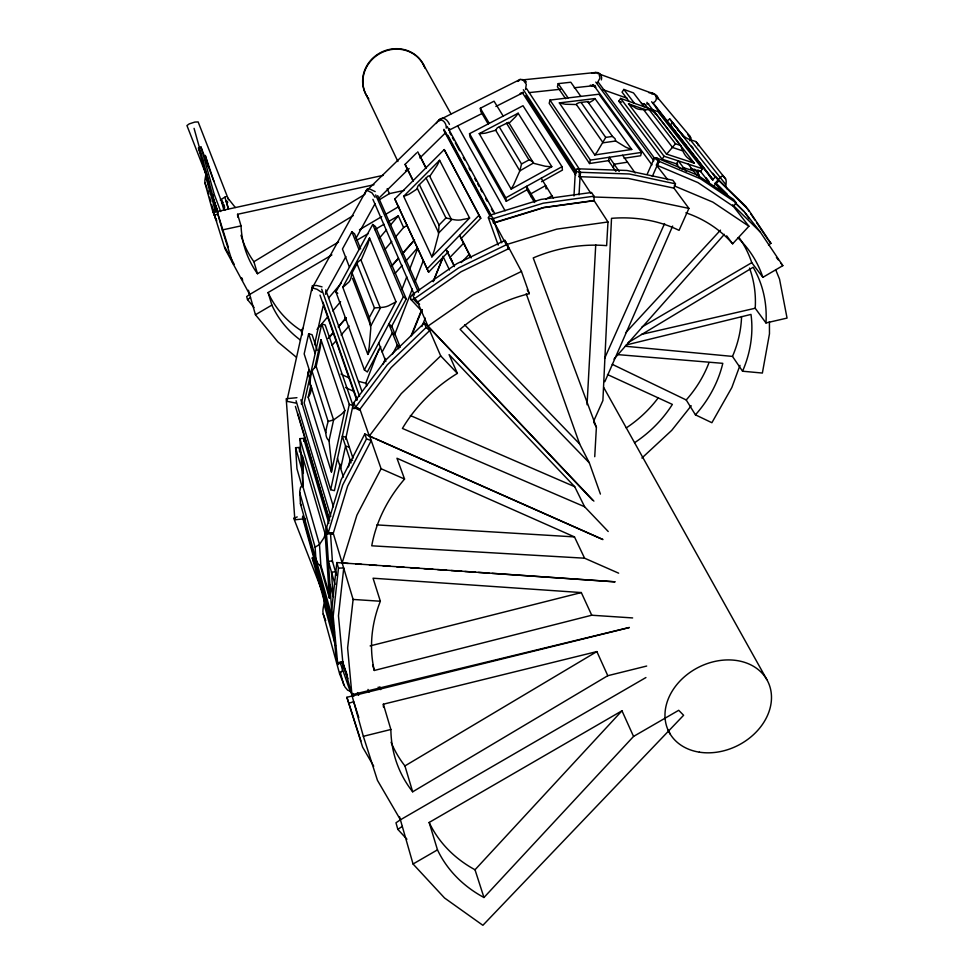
<?xml version="1.0" encoding="UTF-8"?>
<svg xmlns="http://www.w3.org/2000/svg" width="974" height="974" viewBox="0 0 974 974"><rect width="100%" height="100%" fill="white"/><g stroke="black" fill="none" stroke-linecap="round" stroke-linejoin="round"><path stroke-width="1.46" d="M511.167 189.114A210.116 62.86 88.7 0 0 513.748 184.524L519.836 170.864L495.693 130.26L497.312 127.789L508.598 122.334L533.642 163.315L545.014 166.189A56.492 49.905 32.5 0 0 551.795 166.688L518.131 113.228L479.232 133.633L511.167 189.114L551.795 166.688M736.247 202.835L733.519 199.378L697.822 175.344L656.525 157.837L654.467 157.837L658.229 160.953L700.452 178.766L736.247 202.835L733.422 206.415L748.909 226.236L732.643 243.792A133.316 115.066 -31 0 0 685.891 212.795M366.735 190.441L367.186 189.005L369.134 188.737L375.173 191.598M216.764 220.867L212.843 211.723L214.609 208.886L214.657 203.201A41.967 26.03 -17.6 0 0 213.72 200.072L212.515 195.762M352.503 278.333L370.802 325.925L380.359 308.076L360.867 259.851L358.067 261.762L352.04 272.89L369.292 317.573L370.814 327.97L369.243 346.647A218.346 141.754 52.5 0 1 367.819 354.426L342.775 287.22L369.548 238.046L395.98 301.697L367.819 354.426M587.054 404.746L595.735 244.839M328.847 523.355L303.62 438.397L299.87 438.617L326.132 527.945L332.085 616.956L300.43 503.716L299.761 491.48L300.576 487.292L302.524 485.137L302.768 483.104L303.024 463.77A205.94 171.059 -1.1 0 0 302.208 455.382L325.133 533.922L329.431 598.158L320.044 564.847M573.978 195.969L575.391 170.17L577.071 168.782L626.879 170.474L672.851 180.287L675.481 183.83L673.971 188.14L688.91 208.399L679.073 230.363A137.212 118.438 -29.9 0 0 611.514 218.334L602.894 400.558L593.848 420.78M590.743 193.193L580.054 176.769L579.092 176.757L579.347 172.264L629.362 173.993L675.481 183.83M579.031 194.897L580.054 176.769M594.737 456.709L596.392 427.221L533.228 257.927A141.023 121.409 -28.4 0 1 606.632 245.655L607.971 221.975L594.14 200.705L593.97 196.188L591.547 192.475L540.984 199.439L490.019 215.181L488.291 217.531L498.213 245.107M205.757 173.725L186.947 125.561L189.212 123.893L194.824 122.067L198.148 121.933L228.549 199.707M311.741 387.871L310.341 393.313A57.198 33.895 3.6 0 1 308.198 397.258L331.428 472L344.869 410.48L320.994 339.683L314.736 367.855M614.85 581.795L336.846 562.57L331.61 610.661L336.054 657.34L337.893 664.621L336.054 657.34M338.465 568.061L333.193 616.286L337.637 663.099L342.775 661.857L338.465 615.824L343.749 568.025L338.465 568.061L336.846 562.57M615.678 140.999L615.044 138.698L612.5 136.433L587.699 101.637L579.384 102.562L576.949 103.634L576.401 104.535L603.125 142.801L615.678 140.999L625.466 147.013A54.495 52.048 40.7 0 0 631.749 149.46L594.944 98.569L559.332 102.891L594.785 154.951L631.749 149.46M376.256 439.14L602.955 539.559L364.8 433.966L341.119 479.853L326.57 527.616C326.156 528.955 325.888 536.077 327.921 533.715L333.035 534.093L333.242 533.289L353.112 599.436L347.621 647.99L351.931 694.706L629.338 627.463M588.686 102.72L588.515 101.552L587.699 101.637M580.662 172.24L580.005 176.708L579.092 176.757M352.576 695.046L350.092 691.077L347.706 690.262L344.893 686.889L339.634 673.886L342.385 670.514L342.994 664.244A61.07 27.649 -19 0 0 342.604 662.564M331.428 472A219.369 173.238 29.4 0 0 331.452 463.222L329.029 440.759L333.595 419.928L316.173 366.394C310.694 369.499 310 379.288 310.182 384.986M601.36 79.917C602.65 76.325 599.85 71.784 595.796 72.466L522.064 79.953M327.921 533.715L342.726 484.93L366.504 438.897L364.8 433.966M333.035 534.093L347.621 486.123L371.228 440.516L366.504 438.897M365.128 193.412L365.968 191.379L440.455 118.755C444.278 116.539 448.235 121.068 449.452 124.404M340.169 464.196L334.399 490.653L330.673 489.703L304.144 403.005L321.737 323.989L325.194 324.963L352.965 405.415L345.612 439.213M340.681 468.445L345.551 446.08L349.276 447.066M348.509 466.826L350.043 459.752L352.551 460.41M330.673 489.703L349.289 404.417L321.737 323.989M329.029 440.759C323.429 436.108 326.716 427.038 328.141 421.425L312.325 372.129M301.319 404.04L308.904 369.901M314.517 344.674L323.088 306.079M325.73 294.209L326.387 291.238M308.198 397.258L310.803 385.546M286.648 402.043L312.459 285.686L316.55 285.467L322.041 286.88M317.232 350.25L312.094 334.715L308.673 333.753L304.168 353.915L310.596 374.065M469.602 218.03A58.172 46.058 23.3 0 1 463.161 219.393C456.94 221.281 451.705 219.004 445.946 217.981L439.043 225.043L438.422 234.758L434.209 250.586A215.364 102.148 71.4 0 1 431.884 256.892L403.662 196.298L439.603 160.284L469.602 218.03L431.884 256.892M624.091 158.263L640.624 155.743L641.501 152.407L598.973 94.222L549.981 100.079L549.19 103.317L589.526 163.535L609.067 160.552M580.845 96.389L570.801 82.23L558.199 83.642L557.42 86.82L565.663 98.739M589.526 163.535L590.39 160.113L549.981 100.079M439.505 120.886L440.455 118.755M613.279 167.65L614.156 164.241L627.512 162.183M316.173 366.394L320.312 347.438A205.611 154.403 28.4 0 0 320.994 339.683M739.984 365.347L731.851 387.518L711.884 422.716L695.436 414.839L686.22 399.961L612.244 364.325M366.735 385.874L365.761 383.184L378.886 349.142M401.848 289.582L406.767 276.811M409.494 269.725L417.7 248.443M383.257 364.069L385.448 358.408M394.774 334.326L412.319 288.998M415.058 281.912L423.288 260.667M525.522 89.523L526.301 84.312L523.586 80.599M411.929 334.873L422.046 309.647M433.296 281.596L442.841 257.769M421.888 326.57L425.285 318.108M410.931 336.127L421.754 309.525M433.15 281.523L442.829 257.72M528.979 159.919L521.54 163.973L519.836 170.864L533.545 162.962L531.755 161.039L528.979 159.919L506.517 123.15M436.169 123.515L438.884 120.167L520.153 79.418L524.195 79.771L526.374 82.084M604.83 381.723L672.657 226.053M647.089 174.443L654.467 157.837M667.896 179.886L656.379 165.105L658.229 160.953M652.288 176.513L659.033 161.209L656.525 157.837M604.598 358.42L664.585 223.57M654.09 112.387C649.037 106.653 640.235 112.497 633.989 106.897A50.745 50.271 79.7 0 1 628.522 103.78L666.496 154.075L694.292 163.169L655.599 113.349A180.385 9.813 -55.9 0 1 654.918 113.788M694.292 163.169A52.352 52.182 33.3 0 1 689.202 159.079C683.894 155.596 682.92 150.434 680.558 145.467L654.284 111.608M689.653 140.706L690.347 138.174L687.668 134.363M369.499 435.585L381.102 468.738L356.91 515.161L342.105 563.021L348.168 563.447M392.485 354.159L397.282 345.1L400.253 347.255L391.755 326.156L388.845 324.025L398.792 348.862M380.785 346.744L367.332 371.995L364.386 369.877L335.92 291.92L372.713 224.446L375.44 226.504L406.255 298.908L391.39 326.814M382.161 351.991L392.364 332.816L395.298 334.959M364.386 369.877L403.358 296.766L372.713 224.446M369.292 317.573L374.454 307.979C380.03 307.285 385.546 308.04 390.708 304.606A59.463 40.957 13.3 0 0 395.98 301.697M353.879 402.579C351.602 404.405 352.551 411.868 355.498 407.266L387.238 364.885L426.162 327.483L424.25 323.064L385.473 360.331L353.879 402.579L355.498 407.266L359.917 409.25L391.122 367.612L429.704 330.563L426.162 327.483M360.636 248.906L354.573 233.833L351.87 231.812L342.434 249.015L349.435 267.156M656.379 165.105L657.182 165.361L659.374 161.355M325.462 293.588L345.904 256.539M356.119 238.009L375.1 203.615M312.228 290.556L311.753 288.852L366.76 189.601M361.171 259.997L367.709 244.657A204.15 126.23 51.2 0 0 369.548 238.046M354.999 408.082L359.406 410.066L359.917 409.25L355.766 406.925M612.5 136.433L605.731 137.395L597.025 152.102A202.848 29.683 -73.7 0 1 594.785 154.951M644.131 106.75L633.477 92.907L623.859 89.425L622.057 92.153L629.094 101.43M677.746 164.241L662.089 159.188L618.782 101.186L620.633 98.411L657.913 111.645L702.473 168.745L700.525 171.594L690.566 168.38M662.089 159.188L664.073 156.254L620.633 98.411M682.129 169.586L683.456 167.638L693.476 170.864M352.04 272.89C350.969 276.945 351.371 280.804 346.878 283.811A56.602 38.911 14.6 0 1 342.775 287.22M448.892 129.505L449.55 128.605M329.431 598.158A219.807 190.88 -3.3 0 0 327.751 588.941L321.761 568.353L320.909 566.235L317.853 563.556L315.893 558.906L315.113 547.205L319.472 544.49L323.892 537.879A60.826 30.924 -7.9 0 0 325.133 533.922M359.406 410.066L359.954 409.336L369.304 436.06L373.468 437.91M426.101 178.035L428.219 175.941L429.765 176.343L451.571 219.82L438.75 232.956L417.201 188.116L417.919 186.046L426.101 178.035L445.946 217.981M369.304 436.06L401.239 393.654L440.698 355.9L427.781 326.132L424.25 323.064M691.211 405.781L671.743 430.338L641.903 458.036M518.01 81.317L520.153 79.418M302.451 334.825L301.076 330.551L303.036 328.238M328.579 298.105L341.338 283.044M379.641 237.851L386.52 229.73M390.44 225.104L398.305 215.826L403.577 227.514L395.712 236.779M317.013 329.456L327.836 316.708M332.755 310.925L340.62 301.648M384.888 249.527L391.779 241.418M328.275 338.295L333.278 332.572M338.295 326.85L346.306 317.707L338.416 326.972M391.378 266.219L398.39 258.207M402.396 253.63L414.413 239.908M328.396 338.416L333.412 332.694M391.499 266.34L398.512 258.341M402.518 253.764L414.534 240.03M332.073 345.332L336.091 340.754M341.095 335.044L349.106 325.9M395.201 273.317L402.213 265.318M405.221 261.884L417.249 248.175M680.558 145.467L675.481 143.75L667.872 152.735A194.179 7.987 -55.8 0 1 666.496 154.075M597.488 82.693L599.96 78.09L599.278 75.12M613.985 359.077L724.376 234.32M429.765 176.343L437.143 165.385A200.863 91.446 70.6 0 0 439.603 160.284M712.578 179.983L714.587 177.767M723.183 193.266L715.135 183.258L718.155 179.91L748.409 209.69L770.933 243.354L768.51 245.034M713.759 186.058L715.793 183.806M625.539 332.913L720.492 230.144M483.968 897.504L475.02 869.77L621.972 710.801L633.55 736.429L483.968 897.504A158.932 124.757 -23.5 0 1 437.484 849.852L429.157 822.458L621.972 710.801M727.115 188.895C724.303 185.62 727.371 182.442 725.654 178.985L695.899 141.595C691.077 139.781 686.195 139.294 682.543 134.582A49.09 48.7 -41.7 0 1 678.379 130.139M461.311 262.554L469.188 254.348L470.966 257.38M426.831 269.177L479.025 215.266L444.217 149.582L394.811 198.964L428.633 272.172L448.442 251.682M460.946 238.74L480.754 218.261L444.217 149.582M413 180.787L405.087 164.375L416.702 152.857M717.814 179.703L722.805 175.43L725.654 178.985M377.936 199.086L409.117 168.514M419.867 157.971L445.666 132.671M410.833 299.517L413.585 299.31L416.726 302.658L461.067 271.758L509.025 248.492L504.922 240.383L456.696 263.771L412.526 294.489L410.711 296.814L410.492 299.042L422.253 311.619M719.007 180.653L715.744 183.745L715.135 183.258M417.408 188.749L409.238 194.106A55.64 43.818 25.5 0 1 403.662 196.298M698.127 145.686L698.748 145.15L695.899 141.595M413.585 299.31L458.693 267.874L507.089 244.389M416.726 302.658L417.493 302.025L414.717 298.434M667.19 120.91L669.686 118.913L684.345 137.334M685.039 138.259L672.608 122.919L670.051 124.964L713.029 179.91M220.294 200.047L224.154 197.539M254.068 307.553L247.53 299.627L250.501 297.533M592.655 500.295L427.951 326.107L472.475 295.219L521.455 271.454L504.922 240.383M509.061 123.223L515.648 116.685A195.604 57.332 88.2 0 0 518.131 113.228M328.141 421.425L333.595 419.928L341.424 414.291A60.327 35.612 2.9 0 0 344.869 410.48M406.913 839.223L397.842 829.385L402.25 826.39M323.307 596.319C326.083 602.638 321.797 607.63 323.185 613.924L339.634 673.886M205.124 170.267C207.072 174.821 204.37 178.303 204.893 182.722L212.843 211.723M353.197 215.619L257.489 273.731L253.897 261.726L364.982 194.252M379.056 199.913L389.405 193.631L404.052 190.454M628.096 342.678L753.158 267.266A125.695 108.151 -31.4 0 1 765.966 322.954L787.053 318.084L779.541 279.148L775.645 269.628M607.788 675.7L412.672 791.801L404.928 765.917L596.867 651.582L607.788 675.7L646.687 666.046M652.641 102.94C659.727 100.566 655.563 91.3 649.025 92.786M322.711 592.728L293.771 518.363L297.228 516.914M338.575 242.027L249.636 294.501L246.666 296.583L247.53 299.627M359.467 229.767L381.747 216.618M385.619 214.365L398.743 206.598M300.442 340.072A107.201 96.268 -21.7 0 1 271.88 305.081L268.081 292.553L331.891 254.957M356.63 240.383L368.355 233.48M374.856 229.645L383.975 224.276M387.883 221.962L398.305 215.826M296.145 357.068L277.967 341.984L255.444 314.76L271.88 305.081M403.577 227.514L407.363 225.286M517.486 81.414L518.984 80.55M642.012 326.984L751.758 262.676L762.873 277.334L782.816 265.659L760.17 231.861L744.915 212.527L735.382 203.128M523.208 92.287L520.128 93.577L523.135 93.26M645.932 677.539L400.375 819.828L395.98 822.799L397.842 829.385M633.55 736.429L678.708 710.302L683.614 715.269L482.885 925.3L444.534 897.979L413.049 863.999L437.484 849.852M545.744 199.244L551.917 195.774M365.968 191.379L366.857 190.88M541.544 181.7L562.436 170.085L562.022 166.688L523.001 105.728L469.541 133.681L470.004 136.957L506.273 201.289L527.178 189.674M506.273 201.289L505.798 197.832L562.022 166.688M488.23 124.1L480.779 111.474L480.328 108.26L494.049 101.186L503.181 116.089M448.612 130.419L482.386 113.313M495.888 106.47L522.892 92.786M226.772 202.653L227.843 202.154M495.693 130.26L485.563 133.109A54.276 47.665 36.5 0 1 479.232 133.633M488.437 218.079L492.053 218.943L543.224 203.189L593.97 196.188M492.053 218.943L493.575 223.156L543.869 207.657L594.14 200.705M334.739 638.871L312.277 557.932L314.639 557.018M225.213 197.004L226.041 196.687M211.687 195.53L214.317 194.544L200.997 147.037L198.489 147.975L211.687 195.53L218.091 212.539M295.073 517.9L293.771 518.363M221.548 202.823L222.985 202.312M294.732 518.168L286.21 398.731L296.936 397.696M373.724 766.234L362.62 747.143L346.89 697.287L629.253 627.573M348.546 703.35L353.708 701.682L358.797 717.619M493.575 223.156L494.512 222.863L505.603 243.366M506.297 244.657L556.702 229.158L607.971 221.975M494.342 222.522L543.723 207.438L593.994 200.522M228.366 247.372L217.872 214.061L214.341 215.12L213.574 212.32L383.245 175.332M594.213 72.904L595.796 72.466M372.628 664.865L374.296 670.465L591.742 615.227L632.637 617.93M370.132 645.92L581.308 592.569L591.742 615.227M352.016 695.631L363.351 736.307L390.866 729.489A156.364 125.403 -23.1 0 0 412.672 791.801M383.427 707.039A153.843 124.197 -23.1 0 1 383.354 704.202L596.867 651.582M626.172 344.979L750.991 314.419A122.115 105.009 -30.8 0 1 742.565 371.216L762.374 373.054L769.472 333.826L769.423 321.712M438.884 120.167C443.413 118.67 446.701 124.173 446.25 128.154M337.808 663.927L342.945 662.697L342.799 661.955L351.931 694.706M641.513 334.386L755.215 308.247L765.966 322.954M591.547 73.172L595.224 72.746M225.858 201.46L227.1 201.18M405.501 170.523L408.471 169.878M237.753 217.141A104.875 95.501 -20.9 0 1 237.583 214.28L373.979 184.743M194.07 128.361L222.303 229.949L241.041 225.883A106.032 96.304 -21 0 0 257.489 273.731M588.613 103.025L593.008 100.444A188.566 28.66 -73.9 0 0 594.944 98.557M337.601 662.71L342.775 661.857L342.945 662.697M590.39 160.113L641.501 152.407M529.15 92.615L560.72 89.231M574.246 87.782L595.284 85.517M576.401 104.535L565.602 104.255A52.596 49.954 49.3 0 1 559.332 102.891M303.644 518.899L295.414 519.726M335.531 571.835L331.489 572.115L333.059 595.467M302.123 486.878L296.973 468.786L295.585 447.687L299.274 447.468L301.404 454.748M651.594 93.906L653.371 93.918M593.215 196.979L642.377 198.635L688.91 208.399M646.809 103.755L648.794 103.853M584.583 558.199L371.751 545.805A150.994 125.89 -23.9 0 1 404.563 479.05L396.966 458.255L574.477 536.905L584.583 558.199L618.636 573.175M376.816 524.901L574.477 536.905M353.112 599.436L380.347 601.238A153.782 125.89 -23.2 0 0 374.296 670.465M355.741 563.958L361.804 564.384M369.389 564.908L376.962 565.431M383.026 565.845L390.598 566.369M396.662 566.783L404.247 567.306M410.31 567.732L419.404 568.353M423.946 568.67L433.04 569.291M437.594 569.607L446.689 570.24M451.23 570.545L461.846 571.275M464.878 571.495L475.482 572.225M478.514 572.432L489.131 573.162M492.162 573.369L614.923 581.843M581.308 592.569L373.054 578.215L380.347 601.238M287.744 401.458L296.145 403.139M312.91 288.121L316.964 289.241L321.554 292.297M617.126 354.56L722.793 363.339A118.852 102.294 -29.8 0 1 695.436 414.839M625.259 346.233L732.485 356.411L742.565 371.216M579.347 172.264L576.632 171.521L575.391 170.17M328.226 532.437L333.218 533.204L328.104 532.827L326.57 527.616M673.971 188.14L628.267 178.437L580.005 176.708L580.261 172.215L577.947 168.685M367.989 190.794L371.983 192.876L375.027 197.272M349.289 404.417L352.965 405.415M592.289 85.042L593.726 85.505M664.073 156.254L702.473 168.745M682.019 150.641L672.571 147.488L644.094 110.342M628.522 103.78L645.884 109.916M618.782 101.186L621.607 102.185M590.268 85.14L595.954 87.161M603.064 89.693L627.244 98.277M641.476 103.341L645.738 104.851M596.879 73.16L655.003 94.332L657.365 96.243L658.047 99.117M674.203 185.864L712.858 202.117L748.909 226.236M657.182 165.361L697.92 182.588L733.422 206.415M584.595 506.736L402.42 428.438A147.951 125.196 -25 0 1 457.378 373.383L449.087 354.597L574.709 486.696L584.595 506.736L608.214 531.5M410.346 415.533L574.709 486.696M381.102 468.738L404.563 479.05M607.459 374.54L672.364 404.405A116.003 100.103 -28.6 0 1 634.537 442.732M311.108 385.935L310.365 385.266M335.92 291.92L337.783 293.284M403.358 296.766L406.255 298.908M749.043 211.285L745.719 206.305L714.879 176.233L718.155 179.91M207.876 190.198L208.826 194.374M301.465 505.129L300.43 503.716M689.105 135.532L690.992 137.87L690.956 140.646L725.496 184.171M313.129 286.673L312.459 285.686M716.888 184.11L727.456 194.532M729.027 196.858L715.744 183.745L718.763 180.409L716.146 177.085M732.691 204.808L760.17 231.861M717.047 184.719L726.75 194.313M735.382 202.848L744.002 211.37M600.41 494.074L589.331 462.857L460.093 329.309A144.615 123.71 -26.6 0 1 529.32 293.649L521.455 271.454M464.61 324.768L579.615 443.937L589.331 462.857M440.698 355.9L457.378 373.383M427.781 326.132L593.909 501.135M417.493 302.025L414.352 298.689L412.526 294.489M419.599 304.302L417.529 302.098L427.951 326.107M644.179 103.658L648.075 108.224M655.599 95.245L690.274 136.603M691.357 146.063L693.184 148.316M227.733 197.965L235.294 207.486M768.194 239.896L770.933 243.354M712.858 173.287L714.746 175.661M669.686 118.913L680.57 132.744M672.608 122.919L714.794 176.562M776.424 257.513L778.25 259.839M780.99 263.333L782.816 265.659M653.116 102.927L713.017 179.484M651.63 101.746L712.213 179.228M656.099 107.603L667.166 121.762M669.942 125.305L671.78 127.667M673.631 130.029L684.71 144.201M687.474 147.744L689.324 150.093M691.163 152.455L702.242 166.627M708.695 174.894L712.396 179.606M706.15 177.84L708.938 181.444M646.919 102.319L653.42 110.695M699.904 170.584L709.206 182.552M649.244 109.794L675.481 143.75M694.645 169.245L699.149 175.077M688.301 164.143L697.153 175.637M623.859 89.425L634.439 103.305M686.232 171.278L678.318 160.893L676.346 163.79L679.852 168.429M726.653 235.842L732.643 243.792M378.18 687.133L379.957 689.482M598.292 82.254L654.845 158.701M595.796 82.084L653.798 160.759M593.166 84.592L651.959 164.886M622.605 155.268L635.17 172.982M581.101 102.453L605.731 137.395M558.199 83.642L568.11 97.911M619.208 171.509L609.322 157.264L608.446 160.661L615.897 171.424M744.915 212.527L749.067 218.7M750.711 213.769L754.874 219.99M756.542 222.474L767.366 238.654M526.532 88.549L579.64 169.525M523.355 89.754L576.048 170.633M525.838 95.513L576.365 173.226M522.271 92.53L575.804 175.089M541.191 178.242L553.439 198.258M499.297 126.949L521.54 163.973M394.811 198.964L428.633 272.172M480.328 108.26L489.277 123.369M535.59 201.569L526.569 186.338L527.019 189.772L534.543 202.495M451.753 260.423L449.964 257.404L463.624 243.244L465.389 246.264M405.087 164.375L413.366 180.896M400.375 819.67L377.449 780.344L363.351 736.307M479.025 215.266L480.754 218.261M469.541 133.681L505.798 197.832M422.765 63.359L450.938 113.824M457.61 125.78L505.068 210.774M603.673 387.384L766.806 679.535M447.2 126.498L494.768 213.623M449.525 132.233L450.962 134.887M452.411 137.541L453.86 140.183M455.296 142.837L459.631 150.787M463.247 157.411L464.683 160.053M469.018 168.003L470.466 170.657M474.801 178.595L476.237 181.249M477.686 183.903L479.135 186.545M480.572 189.2L482.02 191.841M485.624 198.477L487.073 201.119M491.407 209.069L492.856 211.723M224.884 247.153L228.488 253.776M229.925 256.43L234.247 264.38M249.636 294.392L224.957 248.711L213.574 212.32M447.87 135.325L492.954 218.578L501.707 242.806M443.925 129.335L490.957 216.289M443.779 130.333L489.618 215.193M527.202 289.692L529.32 293.649M593.653 422.083L596.392 427.221M241.686 277.907L242.039 278.564M419.404 154.635L426.162 168.1M471.221 257.879L459.643 235.306L470.734 257.428M417.761 151.81L425.845 167.942M419.417 184.731L439.043 225.043M454.286 265.683L446.068 249.332L454.395 266.596M366.577 95.647L397.916 161.538M442.963 256.272L449.489 270.005M668.201 729.928L670.161 734.043M387.165 188.688L389.405 193.631M377.705 195.64L419.538 290.556M375.684 194.922L418.418 292.273M372.908 199.353L414.461 295.037M351.87 231.812L358.992 249.6M357.02 263.735L374.454 307.979M378.703 343.031L385.838 361.549M200.997 147.037L221.305 200.936L223.764 209.556M198.489 147.975L201.107 154.939M214.317 194.544L220.721 211.553M213.72 200.072L217.446 209.958M204.893 182.722L206.975 188.262M215.656 211.662L205.904 177.402M312.277 557.932L314.346 563.435M357.543 692.599L358.59 695.399M342.507 662.344L347.268 675.055M342.178 663.221L347.962 678.659M323.185 613.924L325.706 620.657M350.092 691.077L340.389 663.282M344.991 317.524L346.014 320.349M506.845 244.474L508.367 248.76M325.742 289.875L361.999 391.548M526.228 293.698L579.615 443.937M321.7 289.181L359.601 396.479M322.918 302.062L357.117 399.705M320.008 295.11L356.788 400.29M352.99 458.279L346.038 437.277L342.337 436.291L351.078 462.894M308.673 333.753L315.162 353.525M346.89 697.287L360.916 740.983M337.503 458.474L343.42 477.029M307.735 372.202L310.414 380.676M309.939 382.843L325.669 432.639M222.303 229.949L232.92 263.65M300.881 399.766L333.425 506.784M296.072 400.752L330.795 516.488M379.836 686.719L380.688 689.58M297.995 414.12L329.614 520.128M295.414 406.414L329.504 520.749M237.583 214.28L241.041 225.883M383.354 704.202L390.866 729.489M336.578 575.439L332.365 561L328.36 561.28L335.032 584.4M226.285 201.228L228.379 208.412M368.002 689.422L368.842 692.331M224.848 196.979L228.233 208.667M295.585 447.687L301.903 469.565M223.85 204.528L224.677 207.401M248.443 290.252L255.444 314.76M399.559 816.833L413.049 863.999M221.987 200.315L224.86 210.36M302.524 485.137L319.472 544.49L320.909 566.235M329.906 584.424L333.485 596.965M213.89 181.261L205.246 155.365L208.606 167.248M241.211 277.651L242.745 280.232M299.7 492.515L315.113 547.205M352.965 693.464L353.757 696.313M302.829 516.001L333.437 625.637M302.439 517.109L334.459 632.223M205.709 171.278L208.911 182.795M324.366 605.426L335.58 645.92M209.629 197.296L210.834 201.679M211.638 204.601L215.668 219.211M340.206 671.999L343.773 684.953M493.368 218.456L494.475 222.79M322.431 591.474L322.905 593.921M531.414 197.198L530.964 193.753L545.659 185.559L546.097 188.993M698.029 169.902L698.711 177.061M330.539 533.703L332.463 562.363M303.62 438.397L303.803 441.307M302.208 455.382L303.389 473.303M299.87 438.617L302.999 486.172M305.106 518.338L305.3 521.273M299.274 447.468L299.578 451.985M366.808 95.976A32.349 30.097 -27.5 0 1 380.822 53.022A32.349 30.097 -27.5 0 1 424.092 66.086M368.817 98.885A32.41 30.157 -27.5 0 1 379.994 52.937A32.41 30.157 -27.5 0 1 424.944 68.156M738 237.924A129.518 111.596 -31.5 0 1 762.873 277.334M739.132 237.632A127.789 110.573 -31.5 0 1 751.758 262.676M749.517 268.094A124.063 107.189 -31.4 0 1 755.215 308.247M658.181 397.879A114.603 99.275 -28.6 0 1 626.258 427.903M741.555 316.55A120.581 104.096 -30.8 0 1 732.485 356.411M353.599 391.231A108.431 96.329 -22.8 0 1 345.612 387.482M365.761 383.184A107.213 95.549 -22.7 0 1 358.59 381.284M348.899 377.79A107.213 95.549 -22.7 0 1 340.985 374.065M253.897 261.726A104.875 95.501 -20.9 0 1 241.004 235.258M202.665 160.065A142.399 108.784 -26 0 1 203.176 161.806M475.02 869.77A156.327 123.601 -23.4 0 1 429.157 822.458M404.928 765.917A153.843 124.197 -23.1 0 1 391.073 742.237M301.076 330.551A106.008 95.476 -21.6 0 1 268.081 292.553M709.023 362.572A117.391 101.43 -29.8 0 1 686.22 399.961M699.369 752.171A55.506 43.769 -27.2 0 0 770.799 690.262A55.506 43.769 -27.2 0 0 684.527 676.686A55.506 43.769 -27.2 0 0 699.369 752.171"/></g></svg>
